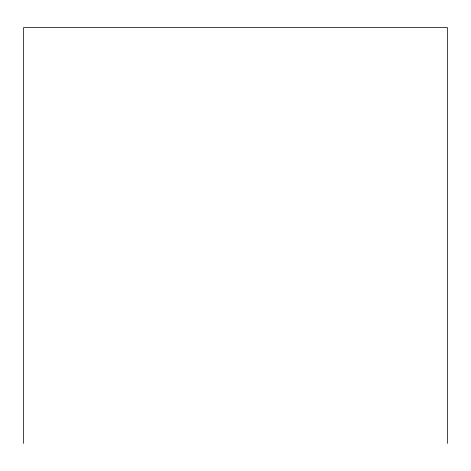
<?xml version="1.0" encoding="UTF-8"?>
<svg xmlns="http://www.w3.org/2000/svg" width="471" height="471" viewBox="0 0 471 471"><rect width="100%" height="100%" fill="white"/><g stroke="black" fill="none" stroke-linecap="round" stroke-linejoin="round"><path stroke-width="0.71" d="M447.45 443.429L447.45 27.571L23.55 27.571L23.55 443.429"/></g></svg>
